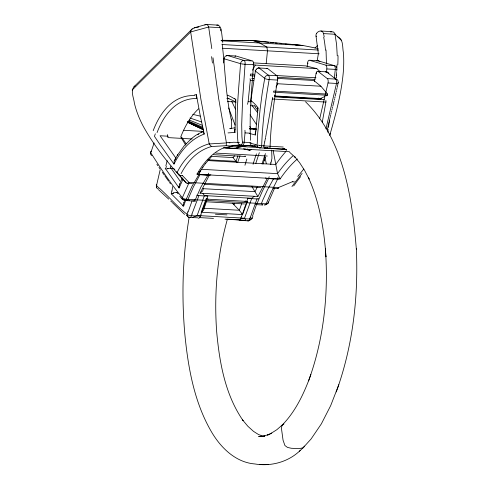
<?xml version="1.0" encoding="UTF-8"?>
<svg xmlns="http://www.w3.org/2000/svg" width="489" height="489" viewBox="0 0 489 489"><rect width="100%" height="100%" fill="white"/><g stroke="black" fill="none" stroke-linecap="round" stroke-linejoin="round"><path stroke-width="0.73" d="M257.538 109.291L257.575 109.622M326.463 63.857L326.029 49.982M250.307 80.031L250.289 80.367L253.742 80.538M228.027 132.904L234.958 132.421L235.808 99.395L234.555 98.54M270.851 164.61L270.784 163.693A9.291 5.691 25.2 0 1 270.894 162.709M179.072 186.388L179.634 184.017M337 64.896L336.799 67.898M250.282 80.434L248.119 101.828L247.501 104.334M249.366 133.424L255.405 134.982L258.015 107.953L256.878 106.529M244.781 64.248L253.546 64.75L253.583 64.145A3.423 1.491 -86.7 0 0 252.691 61.058M223.693 62.971L224.103 58.711A3.417 3.068 -77.8 0 1 227.519 55.526L235.979 56.015L252.428 60.923L243.968 60.44L227.519 55.532A3.417 1.394 -86.5 0 0 226.572 56.039M240.82 145.16L242.434 145.306A3.667 1.595 -87 0 0 243.791 143.839L243.895 143.595A3.191 1.388 -86.9 0 0 244.176 142.25L245.026 132.849A4.425 1.938 -86.9 0 0 245.062 132.207L244.934 130.288M270.093 146.669C270.857 124.279 273.84 101.651 277.697 79.487M336.676 71.327L336.909 69.145A3.417 3.068 -74.8 0 0 334.176 65.605L317.795 60.703A3.417 1.583 -86.9 0 0 316.823 61.107M251.004 142.611L242.422 142.122L241.921 136.633L241.7 124.628L242.605 99.353L245.081 64.267A3.423 1.498 -84.9 0 0 243.993 60.434L243.968 60.44A3.417 3.068 -74.8 0 0 240.545 63.619C238.748 89.805 235.551 116.241 237.978 142.476A3.344 2.995 -77.4 0 0 240.722 145.129A3.502 1.589 -86.8 0 0 242.513 142.128M253.546 64.75C251.658 89.78 249.103 115.123 250.625 140.288M266.187 63.741L267.459 50.825L266.89 47.085L259.732 42.995L252.819 40.55L221.584 40.281M336.933 69.456L326.823 68.949L326.86 68.35A3.423 1.485 -86.7 0 0 325.974 65.269M251.028 128.949L249.677 128.729M309.085 60.202A3.423 1.467 -86.4 0 0 307.648 62.592L307.159 66.81M326.823 68.949L326.438 72.482M336.554 72.396L336.194 75.599M336.279 77.769L336.603 74.958M334.36 77.714L335.289 69.395A3.423 1.479 -88.5 0 0 334.195 65.648L325.717 65.123L309.354 60.22L317.813 60.709M335.821 78.802L335.943 77.739M196.175 95.563L196.389 94.677L194.628 94.793M200.521 170.41C200.686 172.238 195.032 176.388 198.076 172.336A142.256 70.789 82.6 0 1 221.982 148.619L223.467 147.935L289.494 151.718M171.828 190.961L171.425 193.925L183.644 206.23L185.71 200.166M252.44 128.809L255.985 129.206M329.341 121.761L329.531 120.606M329.25 122.342L328.394 127.495M322.288 122.097L325.894 102.073A1.809 0.789 -86.7 0 0 325.882 100.416M189.182 217.171C182.66 255.936 181.376 295.545 184.885 334.684C188.216 368.455 194.433 403.101 211.969 432.679C221.248 448.211 235.998 462.484 254.891 463.963C271.053 466.647 288.229 462.044 300.112 450.565M328.107 129.151L327.893 130.361M325.943 128.851L336.511 83.405A3.423 1.467 -88.2 0 0 335.772 79.163M277.618 80.08L269.146 79.591C265.313 101.455 262.434 123.576 261.682 145.771M317.196 60.807L318.363 53.741L315.967 35.666A2.011 0.892 -86.4 0 1 316.041 34.688L316.481 33.441M263.864 145.911L263.974 147.623L264.934 148.149M314.403 81.4L316.352 72.439M265.686 136.896L272.373 99.004A1.809 0.789 -86.7 0 0 272.355 97.348M327.868 132.287L328.143 130.826M255.386 71.07L264.726 78.35L262.202 93.197L260.099 109.377L257.758 132.788L257.165 145.178A3.319 2.879 -55.7 0 0 259.714 147.849M265.558 137.556L265.38 138.491M265.325 138.784L264.995 140.453M326.071 95.881L327.367 95.257L327.587 94.12L320.918 86.229L313.779 80.477L277.495 78.399M264.891 140.973L264.708 141.853M327.557 78.851A3.423 1.498 -86.2 0 1 328.137 82.378L319.782 118.436M338.131 82.996L338.241 82.562M263.871 145.875L264.683 141.975M337.948 83.882L337.667 85.22M269.146 79.591L269.158 79.548A3.423 1.51 -85.3 0 0 268.437 75.208M337.569 85.667L337.19 87.452M328.033 82.965L336.505 83.454M336.994 88.344L336.701 89.683M336.499 90.575L336.2 91.92M270.882 162.703L271.316 161.138M328.846 122.837L329.158 121.474M327.709 127.831L327.385 129.267M327.874 127.109L328.284 125.306M328.37 124.952L328.687 123.534M335.992 92.818L335.68 94.169M160.184 169.744L156.468 185.796A3.417 2.873 -46.5 0 0 156.614 187.611M329.311 120.801L329.69 119.169M335.576 94.621L335.258 95.985M330.167 117.134L329.843 118.534M330.313 116.523L330.631 115.178M335.044 96.901L334.714 98.289M330.839 114.304L331.114 113.161M334.268 100.159L334.488 99.224M166.352 166.26L165.704 168.998L179.133 187.965L183.075 178.962M331.848 110.135L332.104 109.078M333.571 103.032L333.217 104.499M333.687 102.549L334.036 101.107M331.585 111.217L331.316 112.317M332.294 108.289L332.544 107.262M332.789 106.247L333.095 104.994M150.722 152.953L150.691 153.088A3.423 2.5 -28.2 0 0 151.883 155.496M227.342 219.353C217.165 255.814 213.931 294.097 216.682 331.805C219.482 362.581 225.154 394.702 243.082 420.601L242.55 419.904L247.874 426.28L253.498 431.359L258.436 434.489L263.962 436.494M250.619 101.761L255.405 71.088A3.423 2.946 -51.3 0 1 256.309 69.279M191.554 215.331L191.456 215.673L200.362 216.217A3.796 2.145 87.2 0 1 199.922 217.208L199.659 217.574A3.619 2.042 84.2 0 1 198.155 218.125M251.884 218.186L251.707 217.849M329.904 134.756C335.766 114.347 341.365 93.692 343.266 72.47C343.81 65.826 343.938 59.126 343.364 52.476C342.276 46.981 343.675 39.371 337.581 36.632M249.995 218.681L249.891 219.023L240.973 218.51A3.796 1.1 -81.5 0 1 240.588 219.555L240.374 219.946M255.716 163.668L259.323 152.678M263.015 164.084L265.203 157.097M271.364 160.991L271.884 158.644A28.643 17.543 25.2 0 0 271.933 158.088L271.664 150.068M187.385 214.475C176.119 206.016 167.379 194.677 156.449 185.777M329.684 135.471L330.326 133.326M191.957 213.974L198.931 195.631L207.862 196.126L200.887 214.457M188.088 212.037L192.091 200.838M241.499 216.78L247.929 198.173M250.411 217.324L256.963 198.944L248.039 198.43M252.624 215.735L256.603 204.225M274.58 188.137L268.308 202.574A3.344 1.681 20.2 0 1 266.193 203.87L186.285 199.249A3.344 1.705 19.3 0 1 182.354 197.666C170.606 183.736 160.624 168.167 150.771 152.794L154.108 142.935M234.476 204.164L233.901 204.133L234.231 203.167M244.867 201.285L247.428 201.431L242.611 214.592L201.223 212.22L206.046 199.06A3.374 0.874 10.6 0 0 207.623 198.931M196.389 94.677L200.056 114.701L204.231 134.041L202.782 134.616A150.325 79.621 75.4 0 0 174.909 162.305L173.986 164.066L159.769 144.249L154.438 136.321L155.325 133.815M237.605 162.641L239.983 155.667M204.164 208.057L204.512 207.067M204.665 206.627L205.044 205.545M237.947 155.85L236.004 161.37L236.921 162.531M205.123 205.325L205.502 204.249M338.822 384.684L330.68 405.632L321.365 423.859L311.102 438.957L303.076 447.808L299.066 448.664L291.297 448.266L287.495 447.423L284.928 445.534L283.052 440.179L281.487 428.688L281.902 425.558L283.944 423.939M336.249 391.94C352.85 346.285 358.51 297.098 356.328 248.718M310.87 374.525L308.565 380.876C323.993 338.859 328.651 293.314 325.387 248.828L325.931 256.829L325.876 255.912M205.661 203.821L205.887 203.186M304.299 446.102L303.84 447.099L299.323 451.298M206.12 202.544L206.431 201.694M241.664 203.717L239.304 210.331L239.604 210.686M193.173 200.851A3.527 2.035 83.6 0 0 195.288 199.787L200.93 187.018L207.972 175.141L198.925 174.622L191.932 186.443L186.285 199.249M182.379 197.648L188.821 183.222M308.736 380.393C302.465 396.591 294.47 412.594 282.171 425.094M266.169 203.827L271.144 192.22L277.611 179.133A3.386 2.463 33.9 0 0 279.237 178.736M202.935 193.436L204.414 195.569L197.14 215.502L244.506 218.216L251.78 198.283L254.146 196.37M183.846 202.525L183.467 204.744M255.631 131.358L255.209 133.515A7.133 6.302 23.4 0 0 255.227 134.316M275.087 178.479A3.38 2.292 29.8 0 1 274.029 178.785L267.245 178.467L257.947 196.499L200.038 193.179L209.335 175.148L200.007 174.616L193.259 187.214L187.996 199.353A3.667 1.601 -86.9 0 1 186.615 200.618L195.612 201.168M234.891 129.157L234.616 131.248A6.785 5.367 13.4 0 0 234.995 132.531M181.034 180.685L182.287 177.965M257.734 108.448L257.899 108.136M203.381 188.497L202.727 190.881L200.038 193.179M257.293 187L254.995 191.767L257.844 196.358M269.158 176.676A2.879 0.733 -78.4 0 1 268.571 178.662L262.171 191.572L257.135 203.345A3.527 0.96 -78.5 0 1 255.998 204.567M252.513 70.208L255.27 65.086L316.823 68.613L320.161 71.724M275.967 87.066L277.831 83.76L320.918 86.229M177.421 155.239L184.139 145.875L191.303 138.766M174.567 160.203L177.764 154.646M273.516 178.827L267.599 189.61L263.064 199.426L261.389 203.552L262.55 204.934M199.983 171.688L202.953 167.055M224.402 147.696L223.497 147.953M196.988 174.225L280.081 178.986L281.389 177.11A142.256 50.893 -76.8 0 1 297.41 158.968M202.58 167.574L205.686 163.24L205.301 163.772L211.114 157.128M297.758 176.437L303.797 169.053M256.291 69.261L256.517 69.016A3.423 2.977 -54.8 0 1 259.109 67.953M211.132 156.339L233.039 157.599L234.561 155.893M203.668 131.095L203.314 132.409L204.231 134.041M178.363 174.408C165.178 159.408 152.702 143.534 143.088 125.973C139.304 118.76 136.266 111.125 134.389 103.191C133.821 97.806 130.245 91.18 134.053 86.675L192.232 28.918L195.252 27.506L198.754 27.042M314.977 48.075L317.685 45.385M282.935 424.391L276.866 429.678L270.655 433.633L267.514 435.094L271.731 433.132L270.655 433.633M192.232 28.918L190.973 30.294L190.673 31.956L200.875 99.175L209.194 143.803M191.896 138.265L195.753 135.349L203.345 131.162M134.053 86.675L135.068 85.985M196.939 215.637L192.623 217.342M248.54 145.49L247.947 145.667L255.142 146.077M201.223 212.22L203.571 210.172L204.176 208.473M204.781 25.018L206.303 24.45L218.137 25.135A14.37 5.819 -80.9 0 1 218.571 25.239L219.977 26.736L220.618 30.935M230.533 128.754L231.315 128.32L231.572 121.388A10.41 9.45 -88.3 0 0 231.45 120.465L231.352 119.994M171.596 193.815L171.932 193.632M243.559 148.79L249.806 150.429L251.676 149.359M234.983 148.326C242.196 144.622 250.814 144.927 258.375 147.348M224.121 147.085A3.386 2.94 60.6 0 0 225.93 147.751L233.516 145.349L240.722 145.202M274.5 95.019L274.995 96.449L319.592 99.004L324.775 96.504M175.796 158.974L174.231 160.905L173.98 164.017M186.156 182.886A3.637 2.311 -68.3 0 0 189.011 182.428L278.437 187.58L292.349 181.743M268.608 434.587L262.342 436.451L264.855 436.011L258.632 436.481L262.789 436.536M172.947 193.21L173.595 193.002M194.139 27.879L205.27 24.713M229.573 128.68L234.952 127.776M319.598 99.084L321.414 98.619L320.894 98.191M229.084 142.874L233.467 142.244L239.408 142.415M330.258 31.877L333.357 31.932L334.861 33.435L336.615 44.621L337.239 55.789M257.954 198.901L258.326 198.809A3.337 1.369 15.4 0 0 258.638 198.705M167.232 168.632L167.88 168.528M226.951 214.879L215.417 214.219M209.231 143.949L226.389 142.929A3.637 0.336 -89.4 0 1 226.162 145.404M261.639 145.734L283.265 147.024M176.56 192.495L177.36 192.532M247.917 145.661L242.66 146.382L236.291 148.381L225.936 147.806M170.875 168.277L173.24 168.405M221.12 40.526L252.819 40.55L302.868 45.471L318.217 48.558M188.571 216.859L189.42 217.483L197.635 217.807M259.677 464.458L268.461 464.55M254.751 145.966L255.466 146.003M249.457 145.667L249.781 145.679A3.527 1.504 79.3 0 0 250.857 143.772M316.511 33.539A10.403 4.633 -86.5 0 1 318.162 31.828A17.977 8.246 -88.7 0 1 320.973 31.015L331.878 31.644M220.197 27.671L208.662 27.011L190.673 31.956L132.171 90.031L132.586 90.428M320.973 31.033A14.37 6.614 87.3 0 1 321.481 31.155L322.777 31.968L323.547 33.594L335.075 34.254L341.689 40.611M316.016 36.186L316.664 36.223M221.132 40.783L302.868 45.471L295.264 44.89M222.055 44.517L318.571 50.049M222.623 48.252L319.134 53.784M307.55 63.179L308.082 63.209M253.406 62.892L305.839 65.899L316.823 68.613M259.103 67.983L267.55 68.472L276.853 75.716L268.406 75.233L259.103 67.983A3.423 1.418 -86.3 0 0 257.941 68.271M316.028 73.546L316.56 73.576M254.256 74.267L250.447 74.047L250.289 75.752L254.861 76.009M275.588 75.489L315.967 77.806M277.715 77.323L315.044 79.462M253.76 78.478L252.293 78.399L252.379 78.79M251.792 78.491L253.852 78.613M327.587 94.12L273.724 91.033L273.504 92.17L327.367 95.257M274.555 95.936L321.414 98.619M275.368 96.895L324.207 99.695M272.373 99.004L325.894 102.073M226.768 98.24L229.041 98.375M248.137 101.651L251.56 101.846M227.538 101.523L235.13 101.957M250.778 105.734L254.194 105.93M249.806 128.528L256.236 128.955M249.482 128.851L256.315 129.243M245.026 132.892L249.806 133.161M183.369 130.276L203.106 131.407M168.204 136.223L160.086 135.759L176.04 158.326M192.214 138.986L167.923 137.598L167.47 134.585M229.934 142.641L226.352 142.44L218.705 98.864L213.002 57.788M252.923 145.905L238.106 145.147L233.131 145.899L226.963 147.849L226.945 147.103M254.231 145.979L255.539 146.052M260.166 147.629L226.065 145.679L211.407 146.541A137.25 75.416 71.2 0 0 181.071 173.681M265.472 147.935L267.746 148.063M273.809 148.411L277.593 148.632M282.141 148.888L285.173 149.066M284.983 149.279L264.5 147.91M215.686 153.075L267.3 156.034M213.559 154.671L245.301 156.486M207.874 160.575L275.79 164.469A159.555 57.384 -77 0 1 285.619 151.804M200.985 169.261L277.538 173.644L280.081 178.986M199.451 172.055L200.007 172.085M268.565 178.613L277.618 179.133M187.299 183.302L192.55 183.601M204.555 184.292L260.949 187.525M272.948 188.21L278.198 188.509M203.186 188.681L254.934 191.645L251.951 186.529M204.414 195.569L251.78 198.283M206.083 199.066L208.614 199.206M208.699 199.212L244.818 201.285M188.907 200.258L189.432 200.288M206.113 201.768L244.494 203.962M255.82 204.604L262.617 204.989M199.457 217.587L213.504 218.387M226.884 219.158L240.264 219.922M264.738 148.173L286.676 149.432M208.027 159.769L236.004 161.37L233.039 157.599M194.744 199.738L195.307 199.769M184.005 199.793L184.701 200.013M203.999 208.235L239.231 210.252L232.379 203.143M225.019 219.176L245.839 220.386M244.696 64.242L242.581 64.041M255.967 128.845L250.484 128.613A2.958 2.592 -60.3 0 0 249.616 128.748M285.374 44.138L286.896 44.255M289.94 44.487L292.978 44.719M176.816 192.495L178.179 193.858M262.868 436.488L260.405 436.255L263.137 436.536M247.905 220.832L239.421 220.35L239.078 219.744M252.819 40.55L268.718 42.317M270.228 42.482L273.259 42.818M275.527 43.075L277.043 43.24M280.069 43.576L281.585 43.741M206.303 24.45L207.739 25.049L208.662 27.011L211.792 48.6M242.275 63.998L240.686 63.711M249.873 143.1L255.979 144.628M284.109 148.717L284.696 148.821M197.794 195.453L197.269 195.319M192.733 114.334L200.148 116.125M253.076 64.542L255.27 65.086M224.078 58.759L240.545 63.668M190.007 117.99L201.517 121.975M267.44 147.91L267.783 148.039M258.547 147.409L258.877 147.537M189.322 120.074L202.055 125.221M188.705 121.119L202.635 127.201M283.864 148.803L286.78 150.282M187.752 121.376L202.978 128.289M187.697 122.012L202.892 129.175M245.038 149.035L246.419 149.683M187.507 122.134L203.314 129.671M187.348 122.134L203.1 129.664M259.543 147.831L268.626 148.424A3.796 1.534 82.3 0 0 269.17 148.46M247.367 149.004L249.806 150.429M187.525 216.089L187.208 215.857M186.994 215.692L186.56 215.362M268.406 75.233L268.424 75.251A3.423 3.068 -45.9 0 0 264.586 78.277M335.784 79.108L326.469 71.846L318.021 71.363L327.312 78.607L335.76 79.096A3.423 2.806 -56.5 0 1 338.07 82.494M318.473 98.106L319.592 99.004M276.731 82.873L277.831 83.76M184.549 214.42L172.317 202.556M289.671 152.317L295.27 157.379L294.28 156.284L299.598 162.678L304.555 170.306L309.115 179.084L308.48 177.758C318.761 200.392 323.345 225.178 325.454 249.818M305.582 101.822C343.908 139.609 352.245 198.338 356.371 249.561M168.766 199.164L158.754 189.94M170.734 201.028L171.78 202.03M184.145 200.129L183.742 199.708M182.299 175.441L189.023 182.458M255.313 107.311L257.752 110.007M189.42 217.483L189.432 217.495A3.667 1.571 -87.8 0 0 191.395 215.6M186.175 182.849L178.448 174.506A3.655 2.965 -6.6 0 0 182.275 175.362M185.918 182.574L176.498 171.773M182.55 199.451L179.787 196.297M233.901 204.133L233.119 203.186M239.744 210.863L241.841 213.565M174.053 168.754L174.866 169.762M252.086 105.6L257.269 112.146M241.872 213.595L242.385 214.286M180.753 182.055L171.126 168.283M164.885 175.875L168.638 181.205M164.218 174.934L162.354 172.281M169.487 182.421L170.441 183.778M186.187 143.894L181.596 137.091M245.123 219.103L245.833 220.264M158.98 167.366L160.068 168.968M156.896 164.218L157.929 165.783M250.099 114.817L256.352 124.377M185.655 145.044L180.747 136.944A125.477 62.28 82.9 0 1 198.565 108.827M245.062 156.07L245.307 156.492M150.771 152.794L150.759 152.77A3.417 1.681 19.1 0 1 151.309 151.193M328.614 73.148L328.749 73.411A3.423 2.94 -51.6 0 1 328.84 73.601M249.769 126.333L251.242 128.992M231.792 101.498L235.398 109.047M156.614 187.635L156.731 187.874A3.423 2.855 -45 0 0 158.699 189.09M187.428 216.217L187.538 216.444A3.435 2.604 -37.2 0 0 189.408 217.379M228.656 107.965L235.081 125.092M199.879 174.225L200.007 174.616M235.466 101.376L235.411 100.96M231.144 119.078C225.478 94.493 225.288 68.986 222.147 44.028M268.186 202.018L268.29 202.617A3.38 2.524 -17.8 0 1 266.212 204.274M323.547 33.594L324.201 36.871M277.538 173.644L273.137 150.52M264.965 156.841L266.26 163.638M266.15 203.785A3.502 1.559 -85.6 0 1 264.103 204.659M277.941 177.256A2.879 1.137 -83.4 0 1 277.532 178.919M253.07 164.273A128.619 49.45 -84.4 0 1 256.432 153.876M262.031 164.029A129.053 50.288 -84.7 0 1 265.429 153.607M264.17 160.704A138.766 53.827 -84.6 0 1 264.5 159.634M198.901 195.563A3.411 1.381 15.6 0 1 197.807 195.404M200.527 216.364A51.418 24.432 -88.7 0 1 201.028 214.64M187.091 214.139A47.604 22.965 -88.9 0 1 187.825 211.688M187.385 216.224A3.441 2.8 -33.2 0 1 187.14 214.488M156.908 185.802A3.423 0.99 17.8 0 1 156.523 184.665M191.56 215.765A3.319 1.198 13.7 0 1 187.299 214.482M191.657 215.453A52.567 25.031 -88.7 0 1 192.055 214.103M197.244 195.337A3.337 1.351 16 0 1 196.725 195.178M171.162 193.846A7.146 2.952 7.5 0 1 171.309 193.723M172.207 193.668A6.968 2.017 -6.1 0 1 173.216 193.277M173.485 192.984A3.417 0.886 -7 0 1 176.645 192.397M183.033 206.144A6.485 4.542 58.1 0 1 182.941 205.38M183.895 202.55A3.276 2.433 49.6 0 1 184.597 201.578M183.644 205.569A7.133 4.927 59.1 0 1 183.577 204.775M171.975 191.04A103.625 49.468 -88.3 0 1 172.684 186.547M186.443 200.606A3.191 1.394 -86.8 0 1 185.985 200.245M210.869 174.811A3.325 2.256 29.8 0 1 209.316 175.08M267.22 178.406A3.337 2.256 30.2 0 1 265.435 177.929M257.892 198.864A3.411 1.381 15.6 0 1 256.921 198.889M240.826 218.277A51.418 20.202 -84.8 0 1 241.364 216.541M252.165 218.583A47.604 18.331 -84.6 0 1 252.88 216.187M251.67 218.161A3.441 2.671 -38.9 0 1 250.643 219.683M250.423 219.916A3.435 2.757 -30.5 0 1 247.929 220.728M249.83 218.95A3.667 1.62 -85.6 0 1 247.856 220.93M251.927 218.583A3.319 1.186 14.3 0 1 249.989 219.127M240.362 219.769A3.619 1.039 -78.9 0 1 239.72 220.508M249.891 218.516A52.567 20.593 -84.8 0 1 250.313 217.159M199.439 172.024A2.433 1.516 25.8 0 1 198.785 171.945M199.549 172.012A2.879 1.357 89.8 0 1 199.035 174.934M184.194 199.94A3.38 2.207 -31.7 0 1 182.189 197.709M186.26 199.206A3.502 1.485 -87.8 0 1 184.212 199.885M198.919 174.597A3.386 2.457 34.2 0 1 196.951 173.98M208.375 173.192A2.879 1.699 83.4 0 1 208.021 175.215M165.19 168.87A7.005 1.962 10 0 1 165.337 168.766M166.78 168.919A6.84 1.027 -3 0 1 167.825 168.729M167.715 168.516A3.411 0.44 -3.3 0 1 170.985 168.222M179.017 187.965A6.785 5.037 74 0 1 178.968 186.358M179.659 184.035A3.209 2.555 64 0 1 180.673 182.831M170.404 167.794A129.053 61.706 -88.9 0 1 170.826 166.089M165.875 165.777A138.766 66.571 -89 0 1 167.189 160.673M244.763 218.357A6.889 1.565 43.6 0 1 244.848 218.485M197.214 215.6A6.889 2.665 -34.2 0 1 197.043 215.71M247.336 201.382A3.374 0.807 12 0 1 245.289 201.022M244.952 165.251A129.995 53.387 -85.8 0 1 246.829 159.011M250.013 78.735A1.608 0.623 -88.1 0 1 250.215 80.025M317.813 60.697A3.417 3.075 -77.7 0 1 319.898 61.877M338.15 83.277A3.423 0.88 11.2 0 1 336.414 83.374M328.602 73.161A3.423 2.977 -54.7 0 0 326.481 71.81A3.423 1.559 -87.1 0 0 325.24 72.079M338.168 82.562A3.417 0.935 11.6 0 1 338.4 82.788M316.365 72.47A3.429 1.467 -86 0 1 317.764 71.217M264.965 148.222A6.889 1.944 -63.9 0 1 264.897 148.228M238.021 147.88A3.325 2.946 70 0 1 236.291 148.301M234.995 56.467A3.423 1.51 -87 0 1 235.704 55.997M223.779 58.735A3.423 0.391 3.2 0 1 223.925 58.674M225.93 147.898A2.879 1.29 89 0 1 225.197 147.201M235.001 148.424A2.879 1.198 78.5 0 1 234.213 148.002M235.527 99.664A7.005 4.603 -2 0 1 235.631 99.371M235.46 100.93A6.84 3.955 -19.4 0 1 235.692 99.933M235.955 102.177A3.411 1.993 -20.9 0 1 235.557 101.4M234.952 129.182A3.209 2.543 26.5 0 1 235.001 129.029M227.513 98.381A129.053 55.477 89.5 0 1 235.429 101.944M227.379 95.141A138.766 59.603 89.4 0 1 234.512 98.919M249.262 145.649A3.411 3.007 -61.3 0 1 248.436 145.477M267.783 147.959A51.418 22.109 89.8 0 1 268.632 148.326M269.06 79.518A3.423 0.905 10.3 0 1 266.389 79.053M255.973 144.787A47.604 20.349 89.3 0 1 257.147 145.374M277.092 75.978A3.423 1.473 -87.2 0 1 277.697 79.487M265.912 79.016A3.417 0.954 10.9 0 1 264.653 78.344M259.262 145.361A3.441 0.501 10.1 0 1 258.381 145.147M261.267 145.508A3.435 0.538 4.4 0 1 259.39 145.367M255.093 71.058A3.423 1.033 5.4 0 1 255.759 70.392M251.914 104.133A2.775 1.577 -22.1 0 1 251.529 104.029M251.059 100.661A103.625 43.918 90 0 1 256.914 106.351M266.371 68.686A3.429 1.51 -87.5 0 1 267.294 68.332M261.749 145.85A3.667 1.65 -87 0 1 259.732 147.751M270.197 146.834A3.619 1.565 80.3 0 1 269.433 148.289M258.883 147.482A52.567 22.586 89.7 0 1 259.543 147.764M257.77 108.112A7.146 3.961 3.2 0 1 257.868 107.922M257.581 109.218A6.968 3.325 -13 0 1 257.844 108.448M257.996 110.202A3.417 1.644 -15.3 0 1 257.66 109.603M255.594 134.946A6.485 5.715 25.5 0 1 255.423 134.304M255.79 131.205A3.276 2.848 39.3 0 1 256.022 130.728M254.292 105.63A98.876 41.968 -90 0 1 255.625 106.779M277.532 173.632A145.716 52.409 -77 0 1 292.899 155.936M197.739 134.689A155.05 81.895 75.8 0 1 198.73 134.047M201.26 132.556A155.05 81.895 75.8 0 1 203.326 131.492M196.78 97.494A4.334 2.555 -35.7 0 1 196.358 95.526M157.067 132.58A124.42 63.234 76.9 0 1 196.853 98.533M153.204 130.667A126.865 64.279 77.3 0 1 194.75 95.618M177.061 172.556A139.451 76.48 71.6 0 1 209.206 143.852M293.724 185.893A139.451 38.607 -67.6 0 1 300.607 176.621M211.382 146.278A3.655 1.968 69.9 0 1 209.384 143.864M294.127 181.211A3.655 1.559 53.8 0 1 292.318 181.615M277.911 188.332A3.637 0.648 78.9 0 1 277.783 188.137M278.424 187.55A3.637 0.648 78.9 0 1 278.363 188.241M291.964 186.566A137.25 37.525 -67.3 0 1 302.135 173.43M338.009 55.605A114.603 86.492 -70.6 0 1 337.801 64.786M211.596 56.62A114.603 2.732 82.8 0 1 212.428 63.026M216.713 25.159A17.977 7.366 -84.8 0 1 218.137 25.171M323.694 37.182A104.481 70.141 -78.2 0 1 325.503 50.196M221.138 28.882A104.481 16.314 86.9 0 1 222.77 42.464M231.224 119.053A26.272 24.157 -87.1 0 1 231.438 119.976"/></g></svg>
